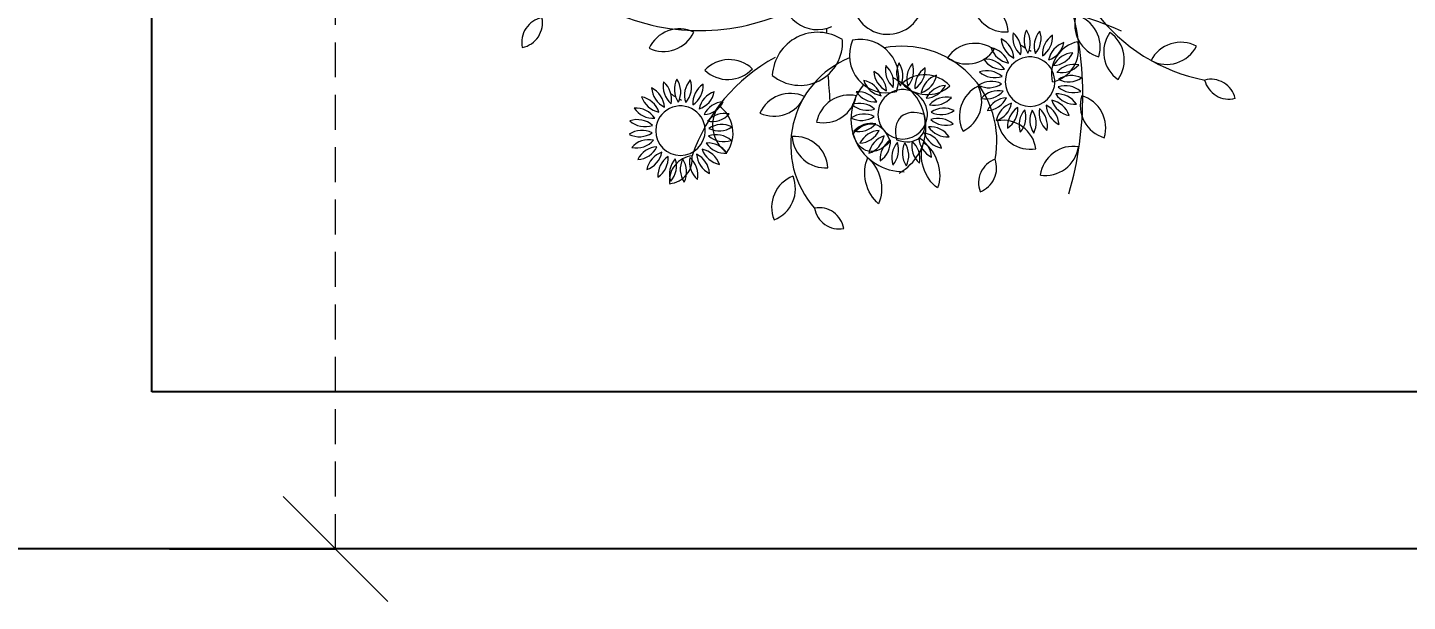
# Model space of a CAD drawing. Header units: inches. Extents: x 572007 to 584304, y -133032 to -127720.
# Drawn here: x 573081.68 to 573121.18, y -132248.87 to -132232.44 of the extents above; entities that cross this region are included whole.
import ezdxf

# ---------------------------------------------------------------- set-up
doc = ezdxf.new("R2010")
doc.units = ezdxf.units.IN
doc.header["$LTSCALE"] = 2
doc.header["$MEASUREMENT"] = 0
doc.header["$PDSIZE"] = 60727.40515
doc.linetypes.add('DASHED', pattern=[0.75, 0.5, -0.25])
doc.styles.get("Standard").update_dxf_attribs({"font": 'arial.ttf'})
doc.dimstyles.new('Standard$0', dxfattribs={"dimtxt": 12, "dimasz": 2.5, "dimexe": 0, "dimexo": 0, "dimgap": 0, "dimtad": 0, "dimdec": 1, "dimzin": 0, "dimdsep": 46, "dimlunit": 4, "dimtxsty": 'Standard', "dimblk": 'ARCHTICK', "dimcen": 15.09, "dimclrd": 47, "dimadec": 0, "dimazin": 0, "dimtfac": 1, "dimtdec": 1, "dimtofl": 0, "dimtmove": 0, "dimatfit": 3, "dimldrblk": 'ARCHTICK', "dimfxl": 1, "dimtolj": 1, "dimtzin": 0, "dimlwd": 20, "dimarcsym": 0})

# ---------------------------------------------------------------- blocks, each defined once
blk = doc.blocks.new('A$C01981B82')
at = {"color": 72, "lineweight": 18}
for centre, radius, start, end in [((0.5687, 0.348), 0.0529, 172.8569, 293.4944), ((0.4339, 0.1974), 0.528, 343.9665, 16.6658), ((0.3937, 0.6067), 0.3131, 241.8897, 294.7732), ((0.6727, 0.3407), 0.0526, 187.7791, 358.9358), ((0.8033, -0.189), 0.528, 65.8591, 98.5584), ((0.8019, 0.2882), 0.0496, 4.2294, 94.847), ((0.8472, 0.3412), 0.0496, 184.2294, 274.847), ((0.1668, 0.2763), 0.0372, 101.2241, 191.8417), ((0.1232, 0.3051), 0.0372, 281.2241, 11.8417), ((0.9995, 0.3024), 0.0496, 163.2489, 253.8665), ((0.9382, 0.269), 0.0496, 343.2489, 73.8665), ((1.1919, 0.479), 0.2633, 216.6716, 259.2439), ((0.3635, 0.2466), 0.0496, 64.6545, 155.272), ((0.3397, 0.3122), 0.0496, 244.6545, 335.272), ((0.5687, 0.2236), 0.0675, 57.0005, 176.8634), ((0.892, 0.2835), 0.034, 168.5338, 228.9137), ((0.8364, 0.2646), 0.034, 348.5338, 48.9137), ((0.9087, 0.2791), 0.034, 153.5338, 213.9137), ((0.8501, 0.2753), 0.034, 333.5338, 33.9137), ((0.9237, 0.2705), 0.034, 138.5338, 198.9137), ((0.866, 0.282), 0.034, 318.5338, 18.9137), ((0.9359, 0.2584), 0.034, 123.5338, 183.9137), ((0.8832, 0.2844), 0.034, 303.5338, 3.9137), ((1.0425, 0.2619), 0.0496, 144.5698, 235.1873), ((0.9739, 0.25), 0.0496, 324.5698, 55.1873), ((0.5421, 0.2758), 0.0634, 229.9647, 3.8992), ((0.6713, 0.2569), 0.0556, 156.2324, 284.7873), ((0.6318, 0.2231), 0.0573, 339.5644, 101.4552), ((0.6939, 0.13), 0.1405, 348.8222, 100.8383), ((0.8018, 0.2251), 0.0496, 54.57, 145.1876), ((0.8194, 0.2347), 0.034, 18.5338, 78.9137), ((0.8581, 0.2788), 0.034, 198.5338, 258.9137), ((0.8259, 0.2508), 0.034, 3.5338, 63.9137), ((0.8748, 0.2834), 0.034, 183.5338, 243.9137), ((0.9477, 0.385), 0.1369, 235.1224, 238.7122), ((0.9005, 0.2823), 0.034, 288.5338, 348.9137), ((0.9446, 0.2435), 0.034, 108.5338, 168.9137), ((0.965, 0.2287), 0.0496, 102.3368, 192.9544), ((0.9062, 0.266), 0.0496, 282.3368, 12.9544), ((1.1074, 0.2267), 0.0496, 62.3666, 152.9842), ((1.0863, 0.2931), 0.0496, 242.3666, 332.9842), ((0.6314, 0.0226), 0.2633, 118.5642, 161.1365), ((0.4375, 0.201), 0.0496, 46.4624, 137.0799), ((0.6692, 0.1233), 0.1405, 112.3185, 221.5051), ((0.7197, 0.2306), 0.034, 153.5338, 213.9137), ((0.661, 0.2268), 0.034, 333.5338, 33.9137), ((0.7898, 0.2937), 0.0496, 234.57, 325.1876), ((0.8172, 0.2174), 0.034, 33.5338, 93.9137), ((0.8432, 0.2701), 0.034, 213.5338, 273.9137), ((0.8837, 0.2179), 0.0367, 348.7238, 168.7238), ((0.9477, 0.385), 0.1369, 241.5007, 242.7936), ((0.9165, 0.2757), 0.034, 273.5338, 333.9137), ((0.9492, 0.2269), 0.034, 93.5338, 153.9137), ((0.4354, 0.2707), 0.0496, 226.4624, 317.0799), ((0.6369, 0.2023), 0.034, 3.5338, 63.9137), ((0.6857, 0.2349), 0.034, 183.5338, 243.9137), ((0.703, 0.235), 0.034, 168.5338, 228.9137), ((0.6473, 0.2162), 0.034, 348.5338, 48.9137), ((0.7274, 0.1786), 0.0496, 41.5945, 132.2121), ((0.7347, 0.2221), 0.034, 138.5338, 198.9137), ((0.677, 0.2336), 0.034, 318.5338, 18.9137), ((0.7469, 0.2099), 0.034, 123.5338, 183.9137), ((0.6942, 0.236), 0.034, 303.5338, 3.9137), ((0.7115, 0.2338), 0.034, 288.5338, 348.9137), ((0.7556, 0.1951), 0.034, 108.5338, 168.9137), ((0.8196, 0.2002), 0.034, 48.5338, 108.9137), ((0.8311, 0.2579), 0.034, 228.5338, 288.9137), ((0.9493, 0.2096), 0.034, 78.5338, 138.9137), ((0.9304, 0.2653), 0.034, 258.5338, 318.9137), ((0.9449, 0.1929), 0.034, 63.5338, 123.9137), ((0.3073, 0.1781), 0.034, 3.5338, 63.9137), ((0.3562, 0.2107), 0.034, 183.5338, 243.9137), ((0.3734, 0.2108), 0.034, 168.5338, 228.9137), ((0.3178, 0.1919), 0.034, 348.5338, 48.9137), ((0.3901, 0.2064), 0.034, 153.5338, 213.9137), ((0.3315, 0.2026), 0.034, 333.5338, 33.9137), ((0.4051, 0.1979), 0.034, 138.5338, 198.9137), ((0.3475, 0.2094), 0.034, 318.5338, 18.9137), ((0.4174, 0.1857), 0.034, 123.5338, 183.9137), ((0.3647, 0.2117), 0.034, 303.5338, 3.9137), ((0.6959, 0.1624), 0.078, 139.2532, 270.8542), ((0.6303, 0.1862), 0.034, 18.5338, 78.9137), ((0.6691, 0.2304), 0.034, 198.5338, 258.9137), ((0.6947, 0.1695), 0.0367, 348.7238, 168.7238), ((0.7587, 0.3366), 0.1369, 235.1224, 238.7122), ((0.6511, 0.1502), 0.078, 299.4731, 61.0189), ((0.7587, 0.3366), 0.1369, 241.5007, 242.7936), ((0.7312, 0.2482), 0.0496, 221.5945, 312.2121), ((0.7275, 0.2273), 0.034, 273.5338, 333.9137), ((0.7602, 0.1784), 0.034, 93.5338, 153.9137), ((0.8285, 0.1668), 0.0496, 116.1648, 206.7824), ((0.7624, 0.189), 0.0496, 296.1648, 26.7824), ((0.8263, 0.1843), 0.034, 63.5338, 123.9137), ((0.8225, 0.2429), 0.034, 243.5338, 303.9137), ((0.8837, 0.2179), 0.0367, 168.7238, 348.7238), ((0.9363, 0.1779), 0.034, 48.5338, 108.9137), ((0.9478, 0.2356), 0.034, 228.5338, 288.9137), ((0.9411, 0.2516), 0.034, 243.5338, 303.9137), ((1.152, 0.1843), 0.0372, 13.7889, 104.4064), ((1.1788, 0.2292), 0.0372, 193.7889, 284.4064), ((0.3008, 0.162), 0.034, 18.5338, 78.9137), ((0.3396, 0.2062), 0.034, 198.5338, 258.9137), ((0.4291, 0.3123), 0.1369, 235.1224, 238.7122), ((0.4291, 0.3123), 0.1369, 241.5007, 242.7936), ((0.3819, 0.2096), 0.034, 288.5338, 348.9137), ((0.4261, 0.1708), 0.034, 108.5338, 168.9137), ((0.398, 0.2031), 0.034, 273.5338, 333.9137), ((0.4306, 0.1542), 0.034, 93.5338, 153.9137), ((0.5281, 0.1509), 0.0496, 65.1397, 155.7573), ((0.5038, 0.2162), 0.0496, 245.1397, 335.7573), ((0.6157, 0.1484), 0.0496, 78.1152, 168.7328), ((0.5773, 0.2065), 0.0496, 258.1152, 348.7328), ((0.6306, 0.1518), 0.034, 48.5338, 108.9137), ((0.6282, 0.169), 0.034, 33.5338, 93.9137), ((0.6542, 0.2217), 0.034, 213.5338, 273.9137), ((0.7602, 0.1612), 0.034, 78.5338, 138.9137), ((0.7414, 0.2168), 0.034, 258.5338, 318.9137), ((0.837, 0.1706), 0.034, 78.5338, 138.9137), ((0.8182, 0.2262), 0.034, 258.5338, 318.9137), ((0.8509, 0.1601), 0.034, 93.5338, 153.9137), ((0.8182, 0.209), 0.034, 273.5338, 333.9137), ((0.8669, 0.1536), 0.034, 108.5338, 168.9137), ((0.8228, 0.1923), 0.034, 288.5338, 348.9137), ((0.9481, 0.2011), 0.034, 198.5338, 258.9137), ((0.9093, 0.157), 0.034, 18.5338, 78.9137), ((0.9242, 0.1657), 0.034, 33.5338, 93.9137), ((0.9502, 0.2184), 0.034, 213.5338, 273.9137), ((1.0078, 0.1822), 0.0496, 162.7619, 253.3795), ((0.9463, 0.1494), 0.0496, 342.7619, 73.3795), ((0.2986, 0.1448), 0.034, 33.5338, 93.9137), ((0.3247, 0.1975), 0.034, 213.5338, 273.9137), ((0.3651, 0.1452), 0.0367, 348.7238, 168.7238), ((0.4307, 0.1369), 0.034, 78.5338, 138.9137), ((0.4118, 0.1926), 0.034, 258.5338, 318.9137), ((0.4623, 0.1533), 0.0496, 144.2592, 234.8768), ((0.3935, 0.1417), 0.0496, 324.2592, 54.8768), ((0.6373, 0.1358), 0.034, 63.5338, 123.9137), ((0.6335, 0.1944), 0.034, 243.5338, 303.9137), ((0.6421, 0.2094), 0.034, 228.5338, 288.9137), ((0.6947, 0.1695), 0.0367, 168.7238, 348.7238), ((0.7559, 0.1445), 0.034, 63.5338, 123.9137), ((0.752, 0.2031), 0.034, 243.5338, 303.9137), ((0.8842, 0.1514), 0.034, 123.5338, 183.9137), ((0.8315, 0.1774), 0.034, 303.5338, 3.9137), ((0.9014, 0.1538), 0.034, 138.5338, 198.9137), ((0.8437, 0.1653), 0.034, 318.5338, 18.9137), ((0.9174, 0.1606), 0.034, 153.5338, 213.9137), ((0.8587, 0.1567), 0.034, 333.5338, 33.9137), ((0.9311, 0.1712), 0.034, 168.5338, 228.9137), ((0.8754, 0.1524), 0.034, 348.5338, 48.9137), ((0.9415, 0.1851), 0.034, 183.5338, 243.9137), ((0.8927, 0.1524), 0.034, 3.5338, 63.9137), ((0.3078, 0.1116), 0.034, 63.5338, 123.9137), ((0.301, 0.1276), 0.034, 48.5338, 108.9137), ((0.3125, 0.1852), 0.034, 228.5338, 288.9137), ((0.3651, 0.1452), 0.0367, 168.7238, 348.7238), ((0.4263, 0.1203), 0.034, 63.5338, 123.9137), ((0.4225, 0.1789), 0.034, 243.5338, 303.9137), ((0.648, 0.1221), 0.034, 78.5338, 138.9137), ((0.6291, 0.1778), 0.034, 258.5338, 318.9137), ((0.6619, 0.1116), 0.034, 93.5338, 153.9137), ((0.6292, 0.1605), 0.034, 273.5338, 333.9137), ((0.7612, 0.1699), 0.034, 213.5338, 273.9137), ((0.7352, 0.1172), 0.034, 33.5338, 93.9137), ((0.7473, 0.1295), 0.034, 48.5338, 108.9137), ((0.7588, 0.1871), 0.034, 228.5338, 288.9137), ((0.8433, 0.111), 0.0496, 8.5147, 99.1322), ((0.8844, 0.1672), 0.0496, 188.5147, 279.1322), ((0.304, 0.1702), 0.034, 243.5338, 303.9137), ((0.3184, 0.0979), 0.034, 78.5338, 138.9137), ((0.2996, 0.1535), 0.034, 258.5338, 318.9137), ((0.4056, 0.093), 0.034, 33.5338, 93.9137), ((0.4316, 0.1457), 0.034, 213.5338, 273.9137), ((0.4178, 0.1053), 0.034, 48.5338, 108.9137), ((0.4293, 0.1629), 0.034, 228.5338, 288.9137), ((0.5344, 0.0871), 0.0496, 3.5449, 94.1625), ((0.5803, 0.1396), 0.0496, 183.5449, 274.1625), ((0.6779, 0.1051), 0.034, 108.5338, 168.9137), ((0.6338, 0.1439), 0.034, 288.5338, 348.9137), ((0.6952, 0.103), 0.034, 123.5338, 183.9137), ((0.6425, 0.129), 0.034, 303.5338, 3.9137), ((0.7124, 0.1054), 0.034, 138.5338, 198.9137), ((0.6547, 0.1168), 0.034, 318.5338, 18.9137), ((0.7283, 0.1121), 0.034, 153.5338, 213.9137), ((0.6697, 0.1083), 0.034, 333.5338, 33.9137), ((0.742, 0.1228), 0.034, 168.5338, 228.9137), ((0.6864, 0.1039), 0.034, 348.5338, 48.9137), ((0.7525, 0.1366), 0.034, 183.5338, 243.9137), ((0.7036, 0.104), 0.034, 3.5338, 63.9137), ((0.759, 0.1527), 0.034, 198.5338, 258.9137), ((0.7203, 0.1085), 0.034, 18.5338, 78.9137), ((0.3323, 0.0874), 0.034, 93.5338, 153.9137), ((0.2997, 0.1363), 0.034, 273.5338, 333.9137), ((0.3484, 0.0809), 0.034, 108.5338, 168.9137), ((0.3042, 0.1197), 0.034, 288.5338, 348.9137), ((0.3656, 0.0787), 0.034, 123.5338, 183.9137), ((0.3129, 0.1048), 0.034, 303.5338, 3.9137), ((0.3859, 0.0707), 0.0372, 95.6815, 186.299), ((0.3828, 0.0811), 0.034, 138.5338, 198.9137), ((0.3453, 0.1036), 0.0372, 275.6815, 6.299), ((0.3252, 0.0926), 0.034, 318.5338, 18.9137), ((0.3988, 0.0879), 0.034, 153.5338, 213.9137), ((0.3402, 0.0841), 0.034, 333.5338, 33.9137), ((0.4125, 0.0985), 0.034, 168.5338, 228.9137), ((0.3568, 0.0797), 0.034, 348.5338, 48.9137), ((0.423, 0.1124), 0.034, 183.5338, 243.9137), ((0.3741, 0.0798), 0.034, 3.5338, 63.9137), ((0.4295, 0.1285), 0.034, 198.5338, 258.9137), ((0.3907, 0.0843), 0.034, 18.5338, 78.9137), ((0.8444, 0.0678), 0.0372, 109.8787, 200.4963), ((0.7969, 0.0897), 0.0372, 289.8787, 20.4963), ((0.948, 0.0724), 0.0496, 81.3563, 171.9739), ((0.9064, 0.1284), 0.0496, 261.3563, 351.9739), ((0.5499, 0.0315), 0.0496, 111.1951, 201.8126), ((0.486, 0.0592), 0.0496, 291.1951, 21.8126), ((0.5708, -0.0063), 0.0372, 9.831, 100.4486), ((0.6006, 0.0366), 0.0372, 189.831, 280.4486)]:
    blk.add_arc(centre, radius, start, end, dxfattribs=at)
for centre, start_param, end_param in [((0.7392, 0.1145), -0.790788, 0.790788), ((0.6731, 0.1863), 2.350805, 3.93238)]:
    blk.add_ellipse(centre, major_axis=(-0.047, 0.0511), ratio=0.567671, start_param=start_param, end_param=end_param, dxfattribs=at)
at = {"color": 72, "lineweight": 18, "extrusion": (0, 0, -1)}
for centre, major_axis, ratio, start_param, end_param in [((0.638, 0.087), (0.0148, 0.0678), 0.567671, -0.790788, 0.790788), ((0.6587, 0.1825), (0.0148, 0.0678), 0.567671, 2.350805, 3.93238), ((0.7611, 0.1016), (-0.0146, 0.0474), 0.75, 3.921601, 5.503177), ((0.7112, 0.0863), (-0.0146, 0.0474), 0.75, 0.780009, 2.361584), ((0.6764, 0.0769), (-0.0113, 0.0482), 0.75, 3.921601, 5.503177), ((0.6255, 0.0649), (-0.0113, 0.0482), 0.75, 0.780009, 2.361584)]:
    blk.add_ellipse(centre, major_axis=major_axis, ratio=ratio, start_param=start_param, end_param=end_param, dxfattribs=at)
at = {"color": 72, "lineweight": 18}
for points in [[(0.5823, 0.2896), (0.5823, 0.292), (0.5822, 0.2944), (0.5822, 0.2969)], [(0.5873, 0.189), (0.5861, 0.2021), (0.5851, 0.2153), (0.5843, 0.2284)]]:
    blk.add_open_spline(points, degree=3, dxfattribs=at)
blk = doc.blocks.new('_Oblique')
at = {"color": 0, "linetype": 'ByBlock', "lineweight": -2}
blk.add_line((-0.5, -0.5), (0.5, 0.5), dxfattribs=at)
blk = doc.blocks.new('*D39')
at = {"color": 0, "lineweight": -2, "transparency": 16777216}
for p, q in [((573085.743, -132187.366), (573090.5, -132187.366)), ((573085.743, -132247.366), (573090.5, -132247.366))]:
    blk.add_line(p, q, dxfattribs=at)
at = {"color": 47, "linetype": 'DASHED', "lineweight": 15, "transparency": 16777216}
for p, q in [((573090.5, -132187.366), (573090.5, -132213.685)), ((573090.5, -132247.366), (573090.5, -132221.046))]:
    blk.add_line(p, q, dxfattribs=at)
at = {"layer": 'DEFPOINTS', "color": 0, "transparency": 16777216}
for p in [(573083.743, -132187.366), (573083.743, -132247.366), (573090.5, -132247.366)]:
    blk.add_point(p, dxfattribs=at)
at = {"color": 47, "lineweight": 15, "transparency": 16777216, "xscale": 3, "yscale": 3, "zscale": 3}
for p, rotation in [((573090.5, -132187.366), 90), ((573090.5, -132247.366), 270)]:
    blk.add_blockref('_Oblique', p, dxfattribs=dict(at, rotation=rotation))
at = {"transparency": 16777216, "insert": (573090.5, -132217.366), "char_height": 12, "attachment_point": 5, "rotation": 90}
blk.add_mtext("\\A1;{\\H0.66667x;5'}", dxfattribs=at)

msp = doc.modelspace()

# ---------------------------------------------------------------- linework, layer by layer
for p, q in [((573085.243, -132242.866), (573085.243, -131471.866)), ((573314.743, -132242.866), (573085.243, -132242.866)), ((573542.743, -132247.366), (573011.743, -132247.366))]:
    msp.add_line(p, q)

# ---------------------------------------------------------------- block references
at = {"color": 18, "true_color": 0x000000, "xscale": 19.2977495393397, "yscale": 19.2977495393397, "zscale": 19.2977495393397}
msp.add_blockref('A$C01981B82', (573093.329, -132238.196), dxfattribs=at)

# ---------------------------------------------------------------- dimensions: what is measured, and where the dimension line sits
at = {"color": 0}
dim = msp.add_aligned_dim(p1=(573083.743, -132187.366), p2=(573083.743, -132247.366), distance=6.757, text='{\\H0.66667x;<>}', dimstyle='Standard$0', override={"dimasz": 3, "dimexo": 2, "dimblk": 'Oblique', "dimclrt": 256, "dimaunit": 3, "dimldrblk": 'Oblique', "dimfxl": 6, "dimfxlon": 1, "dimlwd": 15, "dimarcsym": 1}, dxfattribs=at)
dim.commit()
dim.dimension.update_dxf_attribs({"geometry": '*D39', "text_midpoint": (573090.5, -132217.366)})

doc.saveas('drawing.dxf')
